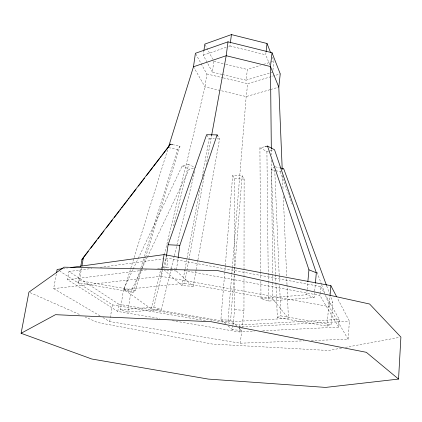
<?xml version="1.0" encoding="UTF-8"?>
<svg xmlns="http://www.w3.org/2000/svg" width="422" height="422" viewBox="0 0 422 422"><rect width="100%" height="100%" fill="white"/><g stroke="black" fill="none" stroke-linecap="round" stroke-linejoin="round"><path stroke-width="0.32" stroke-dasharray="2.11 1.58" d="M102.921 317.571L109.715 321.564L240.287 343.197L243.958 310.318L244 277.502M244 276.848L244.011 270.28M244.011 269.626L244.122 179.055L242.133 175.805L232.67 175.531L225.337 265.274M311.267 340.58L348.076 339.219L349.421 321.195L337.257 297.89M236.89 326.048L230.602 320.335L234.168 275.661M234.379 273.034L242.133 175.805M262.732 330.801L338.681 327.113L339.288 319.401L325.805 295.611M167.629 149.857L124.152 289.603L151.213 308.809L227.912 321.923L231.747 274.616M231.799 273.962L232.279 268.049M232.332 267.39L246.179 96.564L247.735 83.677L280.245 73.882M275.935 283.336L277.338 317.486L327.013 326.153L331.054 324.692L332.837 302.658L330.574 296.481M225.765 323.901L220.896 319.644L224.805 271.826M224.857 271.172L225.285 265.929M327.013 326.153L328.812 304.341L325.647 295.701M348.076 339.219L329.149 306.578L330.009 296.117M338.681 327.113L319.908 295.395L320.018 294.134M320.071 293.501L320.673 286.549L168.003 258.243L164.744 258.681M260.859 281.363L260.981 298.465L268.503 301.092L314.142 297.536L314.659 291.671M314.717 291.022L315.345 283.853M314.142 297.536L306.673 294.756L307.089 290.157M307.153 289.503L307.807 282.281M272.918 70.115L273.925 61.084L272.264 56.838M172.313 320.667L239.158 331.945L239.59 328.121M239.664 327.483L239.954 324.935L339.288 319.401M269.816 64.914L265.728 54.802L266.018 52.291M239.295 328.232L241.695 330.415L232.438 329.735L232.886 325.853M232.96 325.209L234.759 309.695L234.753 275.482M222.552 74.562L246.089 80.18L247.392 69.472L260.485 65.331M228.719 46.394L229.958 45.966L230.285 43.44M221.919 74.414L212.377 72.136L213.833 61.359L212.931 59.634M196.077 270.164L193.181 286.322L176.29 270.971L178.068 258.158M201.104 63.616L206.806 73.945L205.023 86.927L164.548 253.822M212.377 72.136L203.277 55.203L203.879 50.883M157.57 268.513L166.706 267.379L168.003 258.243M56.332 273.915L53.657 288.616L160.951 276.268L161.869 269.895M164.717 268.376L166.542 255.611M132.861 269.7L123.567 289.26L120.339 309.875L127.824 312.053L130.973 291.565L141.428 269.584M117.801 311.468L118.935 304.273L68.96 271.531L67.515 279.702L117.801 311.468L159.985 318.584M109.715 321.564L110.226 318.352M110.327 317.708L112.384 304.853L59.903 271.209M142.14 268.366L135.309 290.399L133.236 292.33L77.928 282.677L79.394 280.609L81.515 268.35M77.928 282.677L80.359 268.635M196.193 269.516L197.812 260.469M197.929 259.82L219.582 138.943L218.343 136.918M124.152 289.603L184.567 283.294L204.375 175.019M206.152 165.297L211.369 136.77M193.181 286.322L181.987 285.631L184.984 269.458M185.105 268.809L187.02 258.454M187.141 257.81L200.081 187.927M202.238 176.28L209.185 138.754L206.606 134.713M151.213 308.809L161.447 266.609M127.824 312.053L161.32 309.442L171.058 269.22M171.216 268.577L174.154 256.449M174.307 255.811L195.022 170.251M120.339 309.875L153.798 307.158L166.289 255.969M173.632 225.891L188.623 164.459L195.639 167.698M133.236 292.33L140.658 268.429M140.853 267.796L144.171 257.103M144.366 256.476L177.567 149.541L179.988 146.207L173.6 144.825M142.335 267.733L179.988 146.207M133.146 269.104L137.931 259.029M138.216 258.438L182.156 165.967L188.623 164.459M141.708 268.988L147.078 257.7M147.362 257.109L189.172 169.175L195.048 167.835M275.561 274.142L271.277 169.723L274.611 166.685M275.761 170.694L280.24 171.659L281.706 170.367M282.191 169.934L283.658 168.647M277.338 317.486L280.894 315.904L331.054 324.692M328.812 304.341L332.837 302.658M203.277 55.203L226.234 47.253M263.539 64.366L273.925 61.084M246.089 80.18L272.702 72.051M270.022 89.686L246.179 96.564L220.854 90.635M270.65 89.501L278.177 87.328M260.791 271.499L259.915 147.848L264.357 146.814M259.915 147.848L266.915 151.466L269.447 150.886M270.085 150.744L273.256 150.021M341.514 348.097L328.606 350.487L212.509 344.078L97.74 322.529L85.175 316.98M345.386 347.38L399.608 337.336M63.01 268.624L67.573 267.991M68.96 271.531L91.769 268.471M100.236 267.337L164.095 258.765M67.515 279.702L146.476 269.89M260.981 298.465L306.673 294.756M227.912 321.923L288.4 318.325L287.034 285.393M242.117 326.939L349.421 321.195M239.158 331.945L254.218 331.212M240.287 343.197L304.04 340.844M209.185 138.754L214.387 138.849M216.982 138.896L219.582 138.943M232.67 175.531L234.743 178.775L244.122 179.055M176.29 270.971L164.443 270.291L181.987 285.631M234.759 309.695L243.958 310.318M220.896 319.644L230.602 320.335M112.384 304.853L205.788 320.752M238.873 326.385L240.82 326.718M118.935 304.273L239.954 324.935M79.394 280.609L135.309 290.399M160.951 276.268L329.149 306.578M184.567 283.294L272.86 299.14L288.4 318.325M166.706 267.379L175.752 269.03M184.156 270.571L319.908 295.395M168.71 147.631L177.567 149.541M271.277 169.723L275.118 170.551M275.213 166.817L279.438 167.729M220.221 90.487L205.023 86.927L193.476 66.766M206.806 73.945L222.795 77.748M223.433 77.901L247.735 83.677M213.833 61.359L225.232 64.112M225.865 64.265L247.392 69.472M229.958 45.966L265.728 54.802M153.798 307.158L161.32 309.442M123.567 289.26L130.973 291.565M30.126 292.668L80.391 314.87M182.156 165.967L189.172 169.175M53.657 288.616L100.088 315.909M228.149 325.984L232.438 329.735M320.673 286.549L324.523 293.348M195.718 53.863L200.788 63.042M205.124 44.674L212.635 59.059M326.718 285.984L329.44 293.396M280.24 171.659L292.214 204.364M317.064 272.253L321.353 283.974M321.58 284.592L324.745 293.232M274.748 169.971L279.179 275.149M279.206 275.803L279.512 283.035M279.622 285.668L280.894 315.904M282.466 175.404L283.041 189.235M283.341 196.478L286.649 276.173M286.76 278.805L287.007 284.734M275.587 274.796L275.909 282.677M271.325 149.557L271.378 154.832M271.436 160.102L272.607 274.1M272.612 274.759L272.686 282.007M272.691 282.666L272.86 299.14M266.915 151.466L268.286 280.656M268.297 281.316L268.503 301.092M260.791 272.153L260.838 278.731M234.743 178.775L234.753 274.827"/><path stroke-width="0.63" d="M398.547 379.077L400.9 337.099L369.598 304.014L217.588 270.597L64.007 267.173L28.928 292.14L21.1 333.285L91.769 359.001L208.231 379.077L325.605 387.412L398.547 379.077L366.317 352.312L211.269 321.728L55.488 314.68L21.1 333.285M330.062 295.463L330.869 285.652L164.068 254.593L70.833 267.537M315.403 283.204L316.315 272.781L274.522 149.731L267.532 146.075L264.99 146.666M307.865 281.627L308.936 269.806L267.532 146.075M282.197 168.816L278.805 87.148L280.245 73.882L272.026 52.755L228.012 41.841L195.402 53.288L193.476 66.766L168.41 147.336M272.026 52.755L270.47 66.534L271.32 148.903M266.092 51.663L267.031 43.498L231.435 34.588L204.828 44.099L203.963 50.265M230.37 42.807L231.435 34.588M228.012 41.841L226.197 55.725L211.491 136.121M178.158 257.515L179.841 245.34L217.103 134.892L206.606 134.713L168.093 244.755L166.542 255.611M161.958 269.257L164.068 254.593M81.963 265.77L83.408 257.388L170.409 144.134L172.962 144.683M80.692 266.72L81.91 259.699L83.408 257.388M56.564 272.633L57.144 269.442L62.361 268.714M168.41 147.014L170.409 144.134M81.91 259.699L88.319 251.348M90.725 248.215L96.738 240.387M97.941 238.826L103.949 230.998M106.355 227.864L112.368 220.036M114.373 217.425L119.183 211.164M119.985 210.119L120.787 209.08M121.589 208.035L127.597 200.207M128.399 199.163L129.201 198.118M130.002 197.074L136.016 189.246M138.421 186.113L144.429 178.284M146.434 175.679L152.848 167.328M153.65 166.284L159.664 158.456M160.465 157.411L161.267 156.367M162.069 155.322L168.077 147.494M193.476 66.766L226.197 55.725L270.47 66.534L278.805 87.148M168.093 244.755L179.841 245.34M280.641 167.993L283.658 168.647L326.491 285.367M308.936 269.806L316.315 272.781M217.103 134.892L218.032 136.412M330.869 285.652L336.645 296.724M267.031 43.498L270.597 52.592"/></g></svg>
